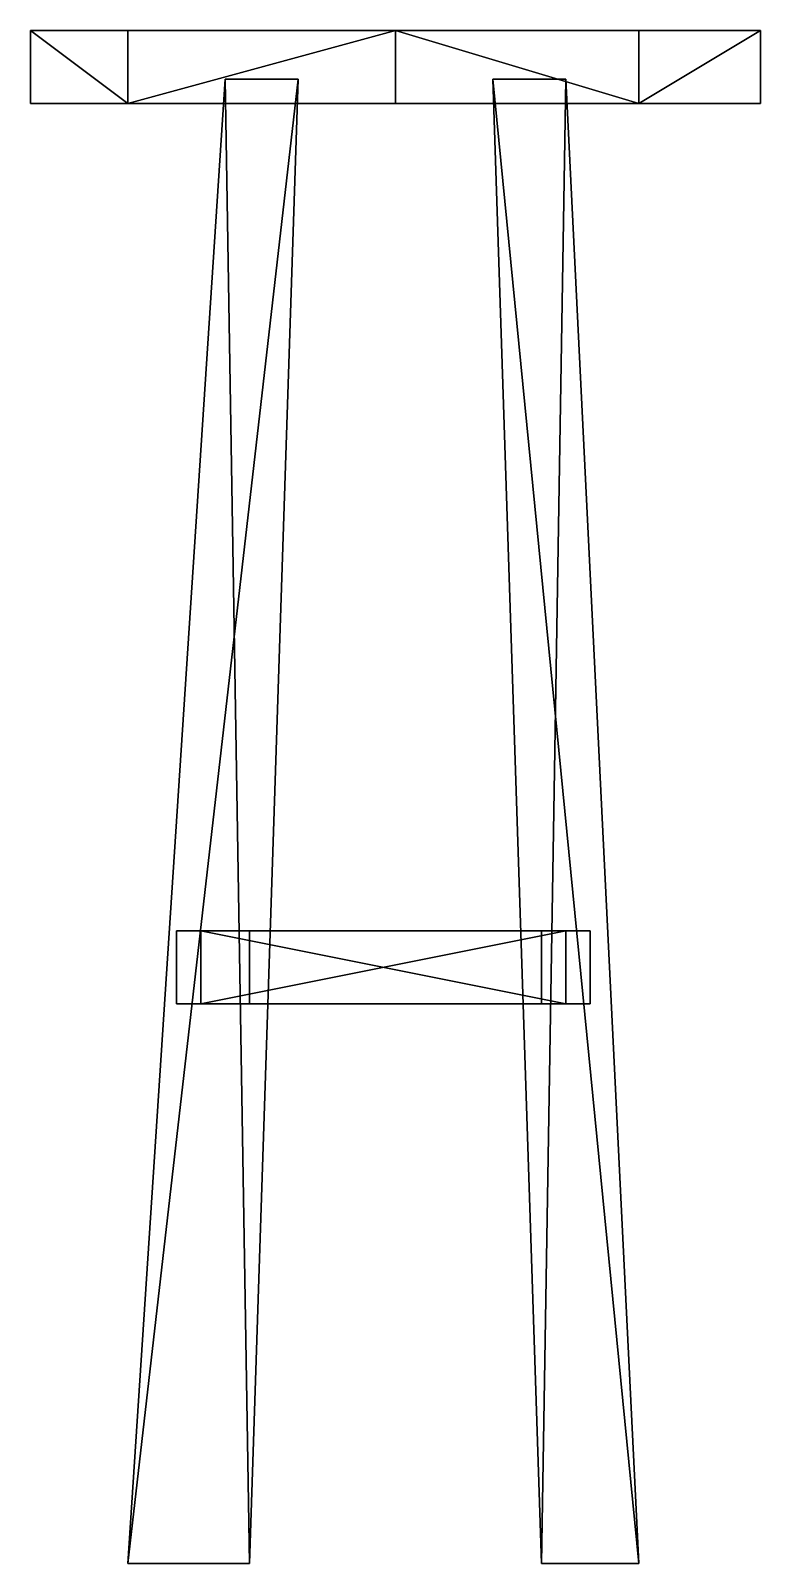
# Model space of a CAD drawing. Extents: x -14.9 to 15.1, y -31.2 to 31.8.
import ezdxf

# ---------------------------------------------------------------- set-up
doc = ezdxf.new("R2010")
doc.units = 0

msp = doc.modelspace()

# ---------------------------------------------------------------- linework, layer by layer
at = {"color": 1}
for points in [[(-10.941174, 28.75, 9.999992), (-10.941174, 31.75, 9.999992), (-14.941174, 31.75, 0.000002)], [(-10.941174, 28.75, 9.999992), (-14.941174, 31.75, 0.000002), (-14.941174, 28.75, 0.000002)], [(-14.941174, 28.75, 0.000002), (-14.941174, 31.75, 0.000002), (-10.941174, 28.75, -11)], [(-14.941174, 31.75, 0.000002), (-10.941174, 31.75, -11), (-10.941174, 28.75, -11)], [(0.058823, 31.75, 0.000002), (-14.941174, 31.75, 0.000002), (-10.941174, 31.75, 9.999992)], [(0.058823, 31.75, 0.000002), (-10.941174, 31.75, -11), (-14.941174, 31.75, 0.000002)], [(0.058823, 28.75, 14.999992), (0.058823, 31.75, 14.999992), (-10.941174, 28.75, 9.999992)], [(0.058823, 31.75, 14.999992), (-10.941174, 31.75, 9.999992), (-10.941174, 28.75, 9.999992)], [(-10.941174, 28.75, -11), (-10.941174, 31.75, -11), (0.058823, 31.75, -14.999998)], [(-10.941174, 28.75, -11), (0.058823, 31.75, -14.999998), (0.058823, 28.75, -14.999998)], [(0.058823, 31.75, 0.000002), (-10.941174, 31.75, 9.999992), (0.058823, 31.75, 14.999992)], [(0.058823, 31.75, 0.000002), (0.058823, 31.75, -14.999998), (-10.941174, 31.75, -11)], [(10.058823, 28.75, 9.999992), (10.058823, 31.75, 9.999992), (0.058823, 31.75, 14.999992)], [(10.058823, 28.75, 9.999992), (0.058823, 31.75, 14.999992), (0.058823, 28.75, 14.999992)], [(0.058823, 28.75, -14.999998), (0.058823, 31.75, -14.999998), (10.058823, 28.75, -11)], [(0.058823, 31.75, -14.999998), (10.058823, 31.75, -11), (10.058823, 28.75, -11)], [(0.058823, 31.75, 14.999992), (10.058823, 31.75, 9.999992), (0.058823, 31.75, 0.000002)], [(0.058823, 31.75, 0.000002), (10.058823, 31.75, -11), (0.058823, 31.75, -14.999998)], [(0.058823, 31.75, 0.000002), (15.058821, 31.75, 0.000002), (10.058823, 31.75, -11)], [(0.058823, 31.75, 0.000002), (10.058823, 31.75, 9.999992), (15.058821, 31.75, 0.000002)], [(15.058821, 28.75, 0.000002), (15.058821, 31.75, 0.000002), (10.058823, 28.75, 9.999992)], [(15.058821, 31.75, 0.000002), (10.058823, 31.75, 9.999992), (10.058823, 28.75, 9.999992)], [(10.058823, 28.75, -11), (10.058823, 31.75, -11), (15.058821, 31.75, 0.000002)], [(10.058823, 28.75, -11), (15.058821, 31.75, 0.000002), (15.058821, 28.75, 0.000002)], [(-6.941175, 29.75, 6.999997), (-10.941174, -31.25, 9.999992), (-3.941177, 29.75, 6.999997)], [(-10.941174, -31.25, 9.999992), (-5.941175, -31.25, 9.999992), (-3.941177, 29.75, 6.999997)], [(-5.941175, -31.25, 5.999997), (-10.941174, -31.25, 5.999997), (-6.941175, 29.75, 3.999997)], [(-6.941175, 29.75, 3.999997), (-10.941174, -31.25, 5.999997), (-6.941175, 29.75, 6.999997)], [(-10.941174, -31.25, 5.999997), (-10.941174, -31.25, 9.999992), (-6.941175, 29.75, 6.999997)], [(-6.941175, 29.75, -4.999999), (-10.941174, -31.25, -6.999999), (-3.941177, 29.75, -4.999999)], [(-10.941174, -31.25, -6.999999), (-5.941175, -31.25, -6.999999), (-3.941177, 29.75, -4.999999)], [(-5.941175, -31.25, -11), (-10.941174, -31.25, -11), (-6.941175, 29.75, -6.999999)], [(-6.941175, 29.75, -6.999999), (-10.941174, -31.25, -11), (-6.941175, 29.75, -4.999999)], [(-10.941174, -31.25, -11), (-10.941174, -31.25, -6.999999), (-6.941175, 29.75, -4.999999)], [(-3.941177, 29.75, 3.999997), (-5.941175, -31.25, 5.999997), (-6.941175, 29.75, 3.999997)], [(-6.941175, 29.75, 3.999997), (-6.941175, 29.75, 6.999997), (-3.941177, 29.75, 3.999997)], [(-6.941175, 29.75, 6.999997), (-3.941177, 29.75, 6.999997), (-3.941177, 29.75, 3.999997)], [(-3.941177, 29.75, -6.999999), (-5.941175, -31.25, -11), (-6.941175, 29.75, -6.999999)], [(-6.941175, 29.75, -6.999999), (-6.941175, 29.75, -4.999999), (-3.941177, 29.75, -6.999999)], [(-6.941175, 29.75, -4.999999), (-3.941177, 29.75, -4.999999), (-3.941177, 29.75, -6.999999)], [(-3.941177, 29.75, 6.999997), (-5.941175, -31.25, 9.999992), (-3.941177, 29.75, 3.999997)], [(-5.941175, -31.25, 9.999992), (-5.941175, -31.25, 5.999997), (-3.941177, 29.75, 3.999997)], [(-3.941177, 29.75, -4.999999), (-5.941175, -31.25, -6.999999), (-3.941177, 29.75, -6.999999)], [(-5.941175, -31.25, -6.999999), (-5.941175, -31.25, -11), (-3.941177, 29.75, -6.999999)], [(4.058824, 29.75, 6.999997), (6.058824, -31.25, 9.999992), (7.058823, 29.75, 6.999997)], [(7.058823, 29.75, 3.999997), (10.058823, -31.25, 5.999997), (4.058824, 29.75, 3.999997)], [(10.058823, -31.25, 5.999997), (6.058824, -31.25, 5.999997), (4.058824, 29.75, 3.999997)], [(4.058824, 29.75, 3.999997), (6.058824, -31.25, 5.999997), (4.058824, 29.75, 6.999997)], [(6.058824, -31.25, 5.999997), (6.058824, -31.25, 9.999992), (4.058824, 29.75, 6.999997)], [(4.058824, 29.75, 6.999997), (7.058823, 29.75, 6.999997), (7.058823, 29.75, 3.999997)], [(4.058824, 29.75, -4.999999), (6.058824, -31.25, -6.999999), (7.058823, 29.75, -4.999999)], [(7.058823, 29.75, -6.999999), (10.058823, -31.25, -11), (4.058824, 29.75, -6.999999)], [(10.058823, -31.25, -11), (6.058824, -31.25, -11), (4.058824, 29.75, -6.999999)], [(4.058824, 29.75, -6.999999), (6.058824, -31.25, -11), (4.058824, 29.75, -4.999999)], [(6.058824, -31.25, -11), (6.058824, -31.25, -6.999999), (4.058824, 29.75, -4.999999)], [(4.058824, 29.75, -6.999999), (4.058824, 29.75, -4.999999), (7.058823, 29.75, -6.999999)], [(4.058824, 29.75, -4.999999), (7.058823, 29.75, -4.999999), (7.058823, 29.75, -6.999999)], [(6.058824, -31.25, 9.999992), (10.058823, -31.25, 9.999992), (7.058823, 29.75, 6.999997)], [(6.058824, -31.25, -6.999999), (10.058823, -31.25, -6.999999), (7.058823, 29.75, -4.999999)], [(7.058823, 29.75, 6.999997), (10.058823, -31.25, 9.999992), (7.058823, 29.75, 3.999997)], [(10.058823, -31.25, 9.999992), (10.058823, -31.25, 5.999997), (7.058823, 29.75, 3.999997)], [(7.058823, 29.75, -4.999999), (10.058823, -31.25, -6.999999), (7.058823, 29.75, -6.999999)], [(10.058823, -31.25, -6.999999), (10.058823, -31.25, -11), (7.058823, 29.75, -6.999999)], [(-10.941174, 28.75, 9.999992), (-14.941174, 28.75, 0.000002), (0.058823, 28.75, 0.000002)], [(-14.941174, 28.75, 0.000002), (-10.941174, 28.75, -11), (0.058823, 28.75, 0.000002)], [(0.058823, 28.75, 14.999992), (-10.941174, 28.75, 9.999992), (0.058823, 28.75, 0.000002)], [(-10.941174, 28.75, -11), (0.058823, 28.75, -14.999998), (0.058823, 28.75, 0.000002)], [(0.058823, 28.75, 0.000002), (10.058823, 28.75, 9.999992), (0.058823, 28.75, 14.999992)], [(0.058823, 28.75, -14.999998), (10.058823, 28.75, -11), (0.058823, 28.75, 0.000002)], [(10.058823, 28.75, -11), (15.058821, 28.75, 0.000002), (0.058823, 28.75, 0.000002)], [(15.058821, 28.75, 0.000002), (10.058823, 28.75, 9.999992), (0.058823, 28.75, 0.000002)], [(-8.941174, -5.25, -8), (-8.941174, -8.25, -8), (-8.941174, -5.25, 6.999997)], [(-8.941174, -8.25, -8), (-8.941174, -8.25, 6.999997), (-8.941174, -5.25, 6.999997)], [(-8.941174, -5.25, 6.999997), (-5.941175, -5.25, 6.999997), (-8.941174, -5.25, -8)], [(-5.941175, -5.25, 6.999997), (-5.941175, -5.25, -8), (-8.941174, -5.25, -8)], [(-7.941175, -5.25, -6.999999), (-7.941175, -8.25, -6.999999), (7.058823, -5.25, -6.999999)], [(-7.941175, -8.25, -6.999999), (7.058823, -8.25, -6.999999), (7.058823, -5.25, -6.999999)], [(7.058823, -5.25, -9), (7.058823, -8.25, -9), (-7.941175, -5.25, -9)], [(7.058823, -8.25, -9), (-7.941175, -8.25, -9), (-7.941175, -5.25, -9)], [(-7.941175, -5.25, -9), (-7.941175, -5.25, -6.999999), (7.058823, -5.25, -9)], [(-7.941175, -5.25, -6.999999), (7.058823, -5.25, -6.999999), (7.058823, -5.25, -9)], [(-7.941175, -5.25, 7.999993), (-7.941175, -8.25, 7.999993), (7.058823, -5.25, 7.999993)], [(-7.941175, -8.25, 7.999993), (7.058823, -8.25, 7.999993), (7.058823, -5.25, 7.999993)], [(7.058823, -5.25, 5.999997), (7.058823, -8.25, 5.999997), (-7.941175, -5.25, 5.999997)], [(7.058823, -8.25, 5.999997), (-7.941175, -8.25, 5.999997), (-7.941175, -5.25, 5.999997)], [(-7.941175, -5.25, 5.999997), (-7.941175, -5.25, 7.999993), (7.058823, -5.25, 5.999997)], [(-7.941175, -5.25, 7.999993), (7.058823, -5.25, 7.999993), (7.058823, -5.25, 5.999997)], [(-5.941175, -5.25, 6.999997), (-5.941175, -8.25, 6.999997), (-5.941175, -5.25, -8)], [(-5.941175, -8.25, 6.999997), (-5.941175, -8.25, -8), (-5.941175, -5.25, -8)], [(6.058824, -5.25, -8), (6.058824, -8.25, -8), (6.058824, -5.25, 6.999997)], [(6.058824, -8.25, -8), (6.058824, -8.25, 6.999997), (6.058824, -5.25, 6.999997)], [(6.058824, -5.25, 6.999997), (8.058822, -5.25, 6.999997), (6.058824, -5.25, -8)], [(8.058822, -5.25, 6.999997), (8.058822, -5.25, -8), (6.058824, -5.25, -8)], [(8.058822, -5.25, 6.999997), (8.058822, -8.25, 6.999997), (8.058822, -5.25, -8)], [(8.058822, -8.25, 6.999997), (8.058822, -8.25, -8), (8.058822, -5.25, -8)], [(-5.941175, -8.25, 6.999997), (-8.941174, -8.25, 6.999997), (-5.941175, -8.25, -8)], [(-8.941174, -8.25, 6.999997), (-8.941174, -8.25, -8), (-5.941175, -8.25, -8)], [(-7.941175, -8.25, -6.999999), (-7.941175, -8.25, -9), (7.058823, -8.25, -6.999999)], [(-7.941175, -8.25, -9), (7.058823, -8.25, -9), (7.058823, -8.25, -6.999999)], [(-7.941175, -8.25, 7.999993), (-7.941175, -8.25, 5.999997), (7.058823, -8.25, 7.999993)], [(-7.941175, -8.25, 5.999997), (7.058823, -8.25, 5.999997), (7.058823, -8.25, 7.999993)], [(8.058822, -8.25, 6.999997), (6.058824, -8.25, 6.999997), (8.058822, -8.25, -8)], [(6.058824, -8.25, 6.999997), (6.058824, -8.25, -8), (8.058822, -8.25, -8)], [(-10.941174, -31.25, 9.999992), (-10.941174, -31.25, 5.999997), (-5.941175, -31.25, 9.999992)], [(-10.941174, -31.25, 5.999997), (-5.941175, -31.25, 5.999997), (-5.941175, -31.25, 9.999992)], [(-10.941174, -31.25, -6.999999), (-10.941174, -31.25, -11), (-5.941175, -31.25, -6.999999)], [(-10.941174, -31.25, -11), (-5.941175, -31.25, -11), (-5.941175, -31.25, -6.999999)], [(6.058824, -31.25, 9.999992), (6.058824, -31.25, 5.999997), (10.058823, -31.25, 9.999992)], [(6.058824, -31.25, 5.999997), (10.058823, -31.25, 5.999997), (10.058823, -31.25, 9.999992)], [(6.058824, -31.25, -6.999999), (6.058824, -31.25, -11), (10.058823, -31.25, -6.999999)], [(6.058824, -31.25, -11), (10.058823, -31.25, -11), (10.058823, -31.25, -6.999999)]]:
    msp.add_3dface(points, dxfattribs=at)

doc.saveas('drawing.dxf')
